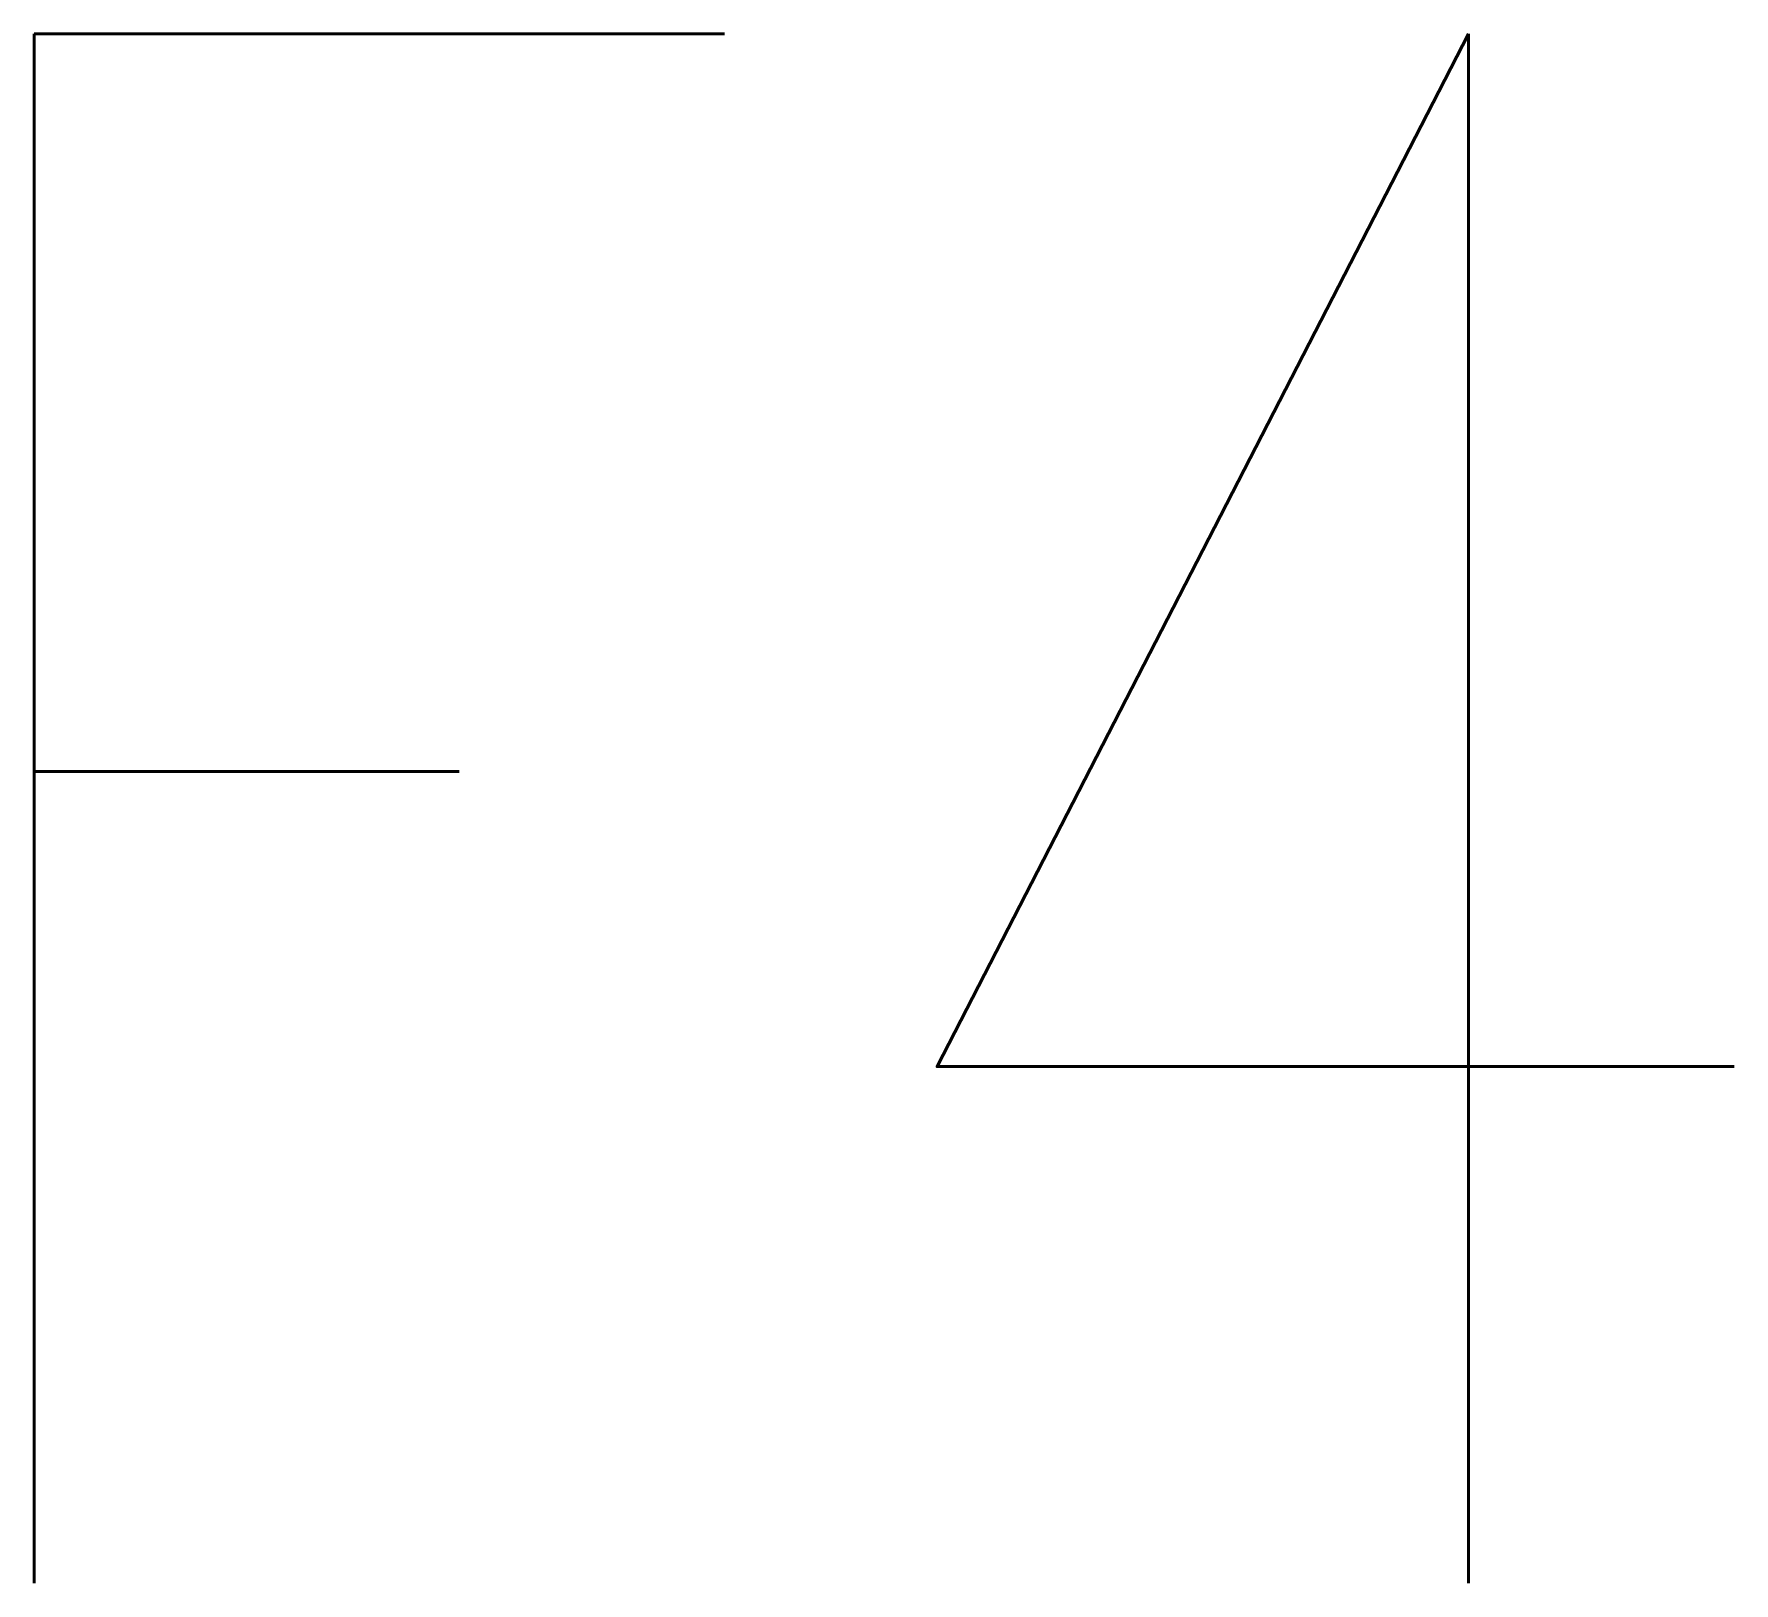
# Model space of a CAD drawing. Extents: x -180 to 170, y 783 to 1103.
import ezdxf
from ezdxf.enums import TextEntityAlignment as Align

# ---------------------------------------------------------------- set-up
doc = ezdxf.new("R2010")
doc.units = 0
doc.header["$LTSCALE"] = 1000
doc.header["$MEASUREMENT"] = 0
doc.layers.add('TJ(暖通专业FFU)', color=3, linetype='CONTINUOUS')
doc.styles.add('JLPDI-标注', font='txt.shx', dxfattribs={"width": 0.8, "bigfont": 'hztxt.shx'})

msp = doc.modelspace()

# ---------------------------------------------------------------- texts
at = {"layer": 'TJ(暖通专业FFU)', "color": 3, "linetype": 'ByBlock', "style": 'JLPDI-标注', "width": 0.8}
msp.add_text('F4', height=319.44, dxfattribs=at).set_placement((-15.78, 783.49, -2000), align=Align.CENTER)

doc.saveas('drawing.dxf')
